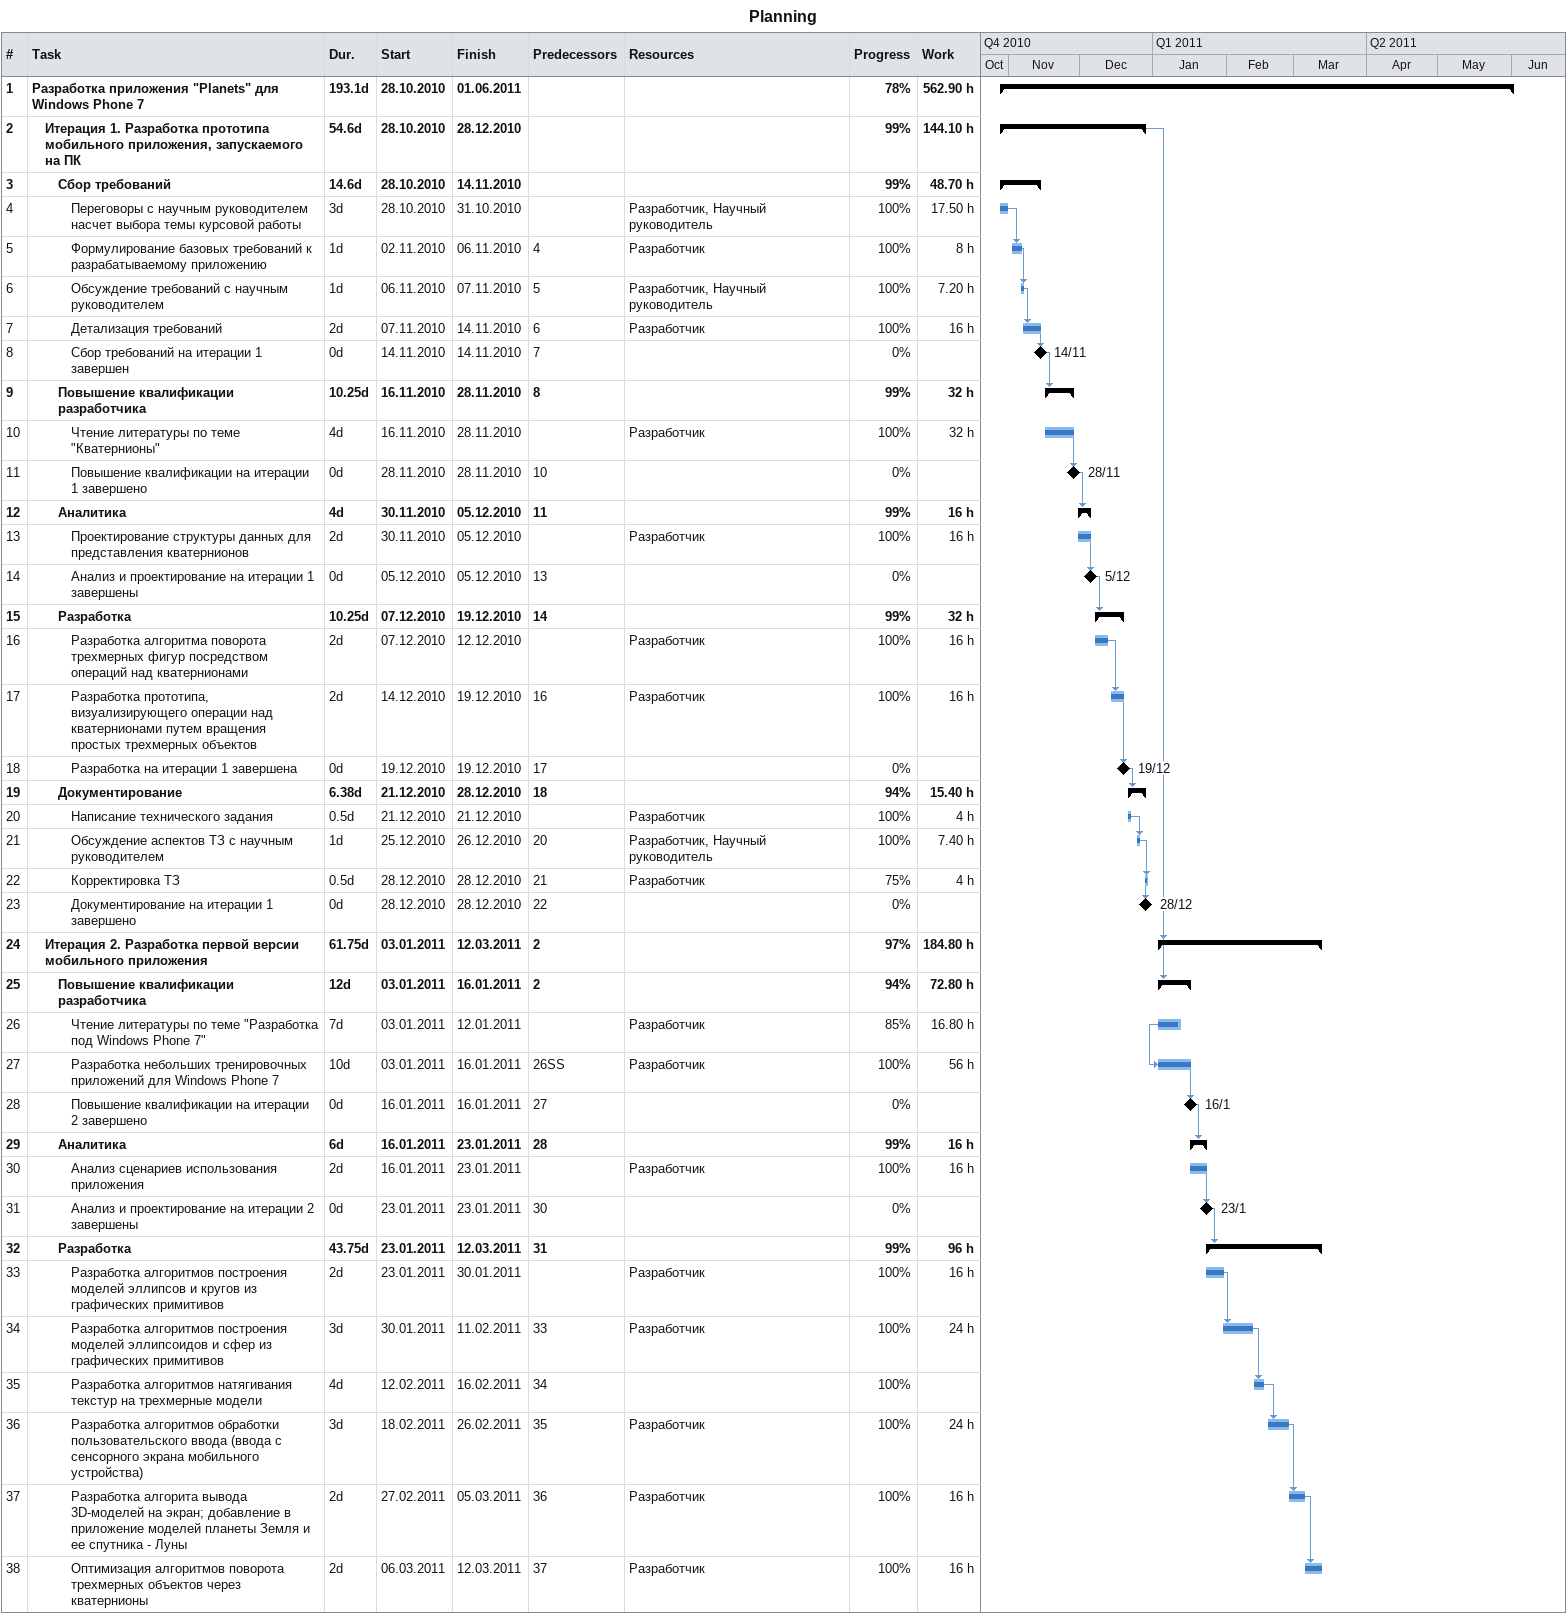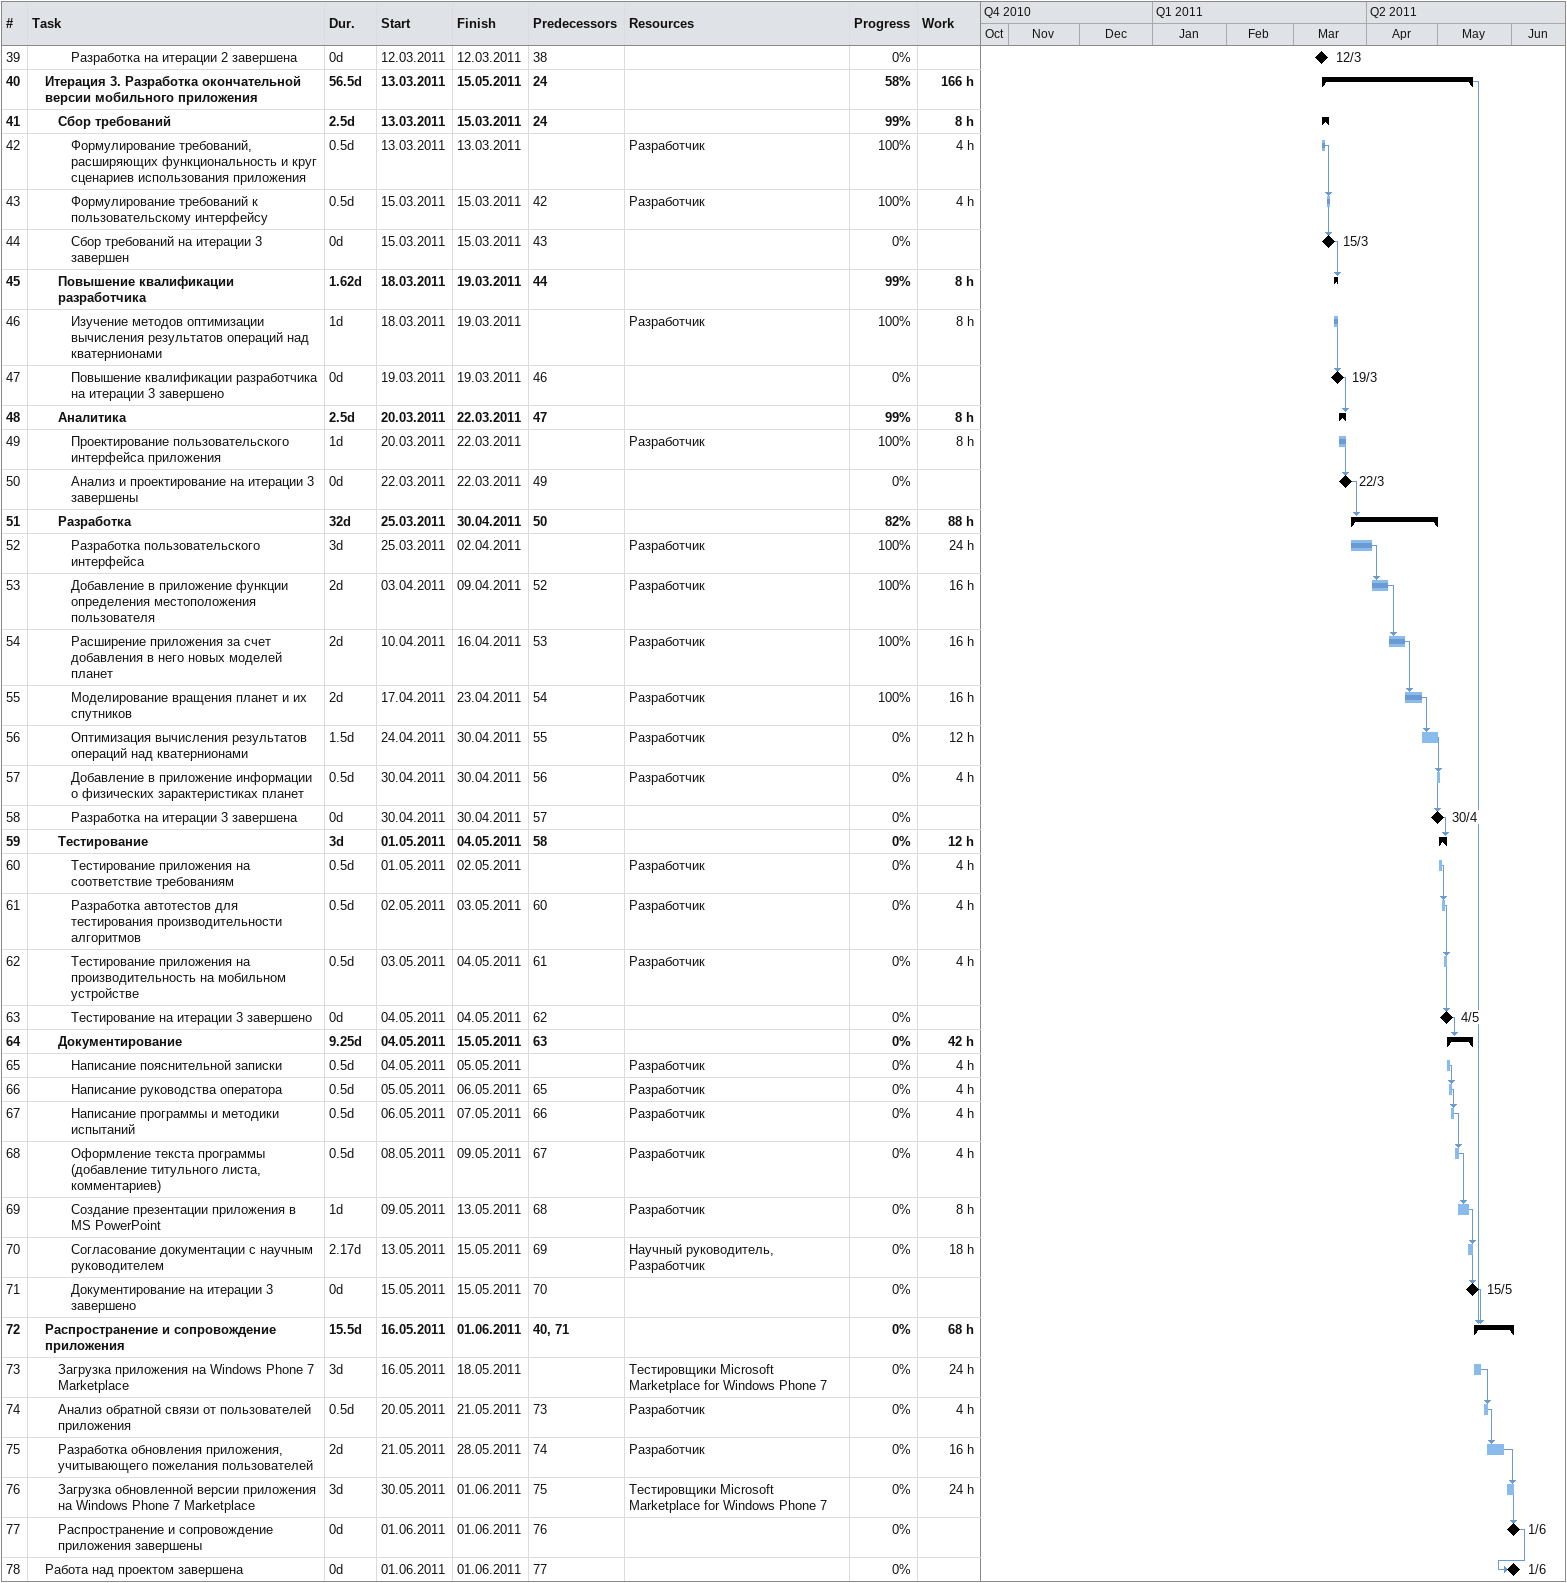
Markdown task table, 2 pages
Planning

| ID | Level | Task | Duration | Start | Finish | Predecessors | Resources | % complete | Work (h) |
|---|---|---|---|---|---|---|---|---|---|
| 1 | 1 | **Разработка приложения "Planets" для Windows Phone 7** | 193.1d | 2010-10-28 | 2011-06-01 |  |  | 78 | 562.90 |
| 2 | 2 | **Итерация 1. Разработка прототипа мобильного приложения, запускаемого на ПК** | 54.6d | 2010-10-28 | 2010-12-28 |  |  | 99 | 144.10 |
| 3 | 3 | **Сбор требований** | 14.6d | 2010-10-28 | 2010-11-14 |  |  | 99 | 48.70 |
| 4 | 4 | Переговоры с научным руководителем насчет выбора темы курсовой работы | 3d | 2010-10-28 | 2010-10-31 |  | Разработчик, Научный руководитель | 100 | 17.50 |
| 5 | 4 | Формулирование базовых требований к разрабатываемому приложению | 1d | 2010-11-02 | 2010-11-06 | 4 | Разработчик | 100 | 8 |
| 6 | 4 | Обсуждение требований с научным руководителем | 1d | 2010-11-06 | 2010-11-07 | 5 | Разработчик, Научный руководитель | 100 | 7.20 |
| 7 | 4 | Детализация требований | 2d | 2010-11-07 | 2010-11-14 | 6 | Разработчик | 100 | 16 |
| 8 | 4 | Сбор требований на итерации 1 завершен | 0d | 2010-11-14 | 2010-11-14 | 7 |  | 0 |  |
| 9 | 3 | **Повышение квалификации разработчика** | 10.25d | 2010-11-16 | 2010-11-28 | 8 |  | 99 | 32 |
| 10 | 4 | Чтение литературы по теме "Кватернионы" | 4d | 2010-11-16 | 2010-11-28 |  | Разработчик | 100 | 32 |
| 11 | 4 | Повышение квалификации на итерации 1 завершено | 0d | 2010-11-28 | 2010-11-28 | 10 |  | 0 |  |
| 12 | 3 | **Аналитика** | 4d | 2010-11-30 | 2010-12-05 | 11 |  | 99 | 16 |
| 13 | 4 | Проектирование структуры данных для представления кватернионов | 2d | 2010-11-30 | 2010-12-05 |  | Разработчик | 100 | 16 |
| 14 | 4 | Анализ и проектирование на итерации 1 завершены | 0d | 2010-12-05 | 2010-12-05 | 13 |  | 0 |  |
| 15 | 3 | **Разработка** | 10.25d | 2010-12-07 | 2010-12-19 | 14 |  | 99 | 32 |
| 16 | 4 | Разработка алгоритма поворота трехмерных фигур посредством операций над кватернионами | 2d | 2010-12-07 | 2010-12-12 |  | Разработчик | 100 | 16 |
| 17 | 4 | Разработка прототипа, визуализирующего операции над кватернионами путем вращения простых трехмерных объектов | 2d | 2010-12-14 | 2010-12-19 | 16 | Разработчик | 100 | 16 |
| 18 | 4 | Разработка на итерации 1 завершена | 0d | 2010-12-19 | 2010-12-19 | 17 |  | 0 |  |
| 19 | 3 | **Документирование** | 6.38d | 2010-12-21 | 2010-12-28 | 18 |  | 94 | 15.40 |
| 20 | 4 | Написание технического задания | 0.5d | 2010-12-21 | 2010-12-21 |  | Разработчик | 100 | 4 |
| 21 | 4 | Обсуждение аспектов ТЗ с научным руководителем | 1d | 2010-12-25 | 2010-12-26 | 20 | Разработчик, Научный руководитель | 100 | 7.40 |
| 22 | 4 | Корректировка ТЗ | 0.5d | 2010-12-28 | 2010-12-28 | 21 | Разработчик | 75 | 4 |
| 23 | 4 | Документирование на итерации 1 завершено | 0d | 2010-12-28 | 2010-12-28 | 22 |  | 0 |  |
| 24 | 2 | **Итерация 2. Разработка первой версии мобильного приложения** | 61.75d | 2011-01-03 | 2011-03-12 | 2 |  | 97 | 184.80 |
| 25 | 3 | **Повышение квалификации разработчика** | 12d | 2011-01-03 | 2011-01-16 | 2 |  | 94 | 72.80 |
| 26 | 4 | Чтение литературы по теме "Разработка под Windows Phone 7" | 7d | 2011-01-03 | 2011-01-12 |  | Разработчик | 85 | 16.80 |
| 27 | 4 | Разработка небольших тренировочных приложений для Windows Phone 7 | 10d | 2011-01-03 | 2011-01-16 | 26SS | Разработчик | 100 | 56 |
| 28 | 4 | Повышение квалификации на итерации 2 завершено | 0d | 2011-01-16 | 2011-01-16 | 27 |  | 0 |  |
| 29 | 3 | **Аналитика** | 6d | 2011-01-16 | 2011-01-23 | 28 |  | 99 | 16 |
| 30 | 4 | Анализ сценариев использования приложения | 2d | 2011-01-16 | 2011-01-23 |  | Разработчик | 100 | 16 |
| 31 | 4 | Анализ и проектирование на итерации 2 завершены | 0d | 2011-01-23 | 2011-01-23 | 30 |  | 0 |  |
| 32 | 3 | **Разработка** | 43.75d | 2011-01-23 | 2011-03-12 | 31 |  | 99 | 96 |
| 33 | 4 | Разработка алгоритмов построения моделей эллипсов и кругов из графических примитивов | 2d | 2011-01-23 | 2011-01-30 |  | Разработчик | 100 | 16 |
| 34 | 4 | Разработка алгоритмов построения моделей эллипсоидов и сфер из графических примитивов | 3d | 2011-01-30 | 2011-02-11 | 33 | Разработчик | 100 | 24 |
| 35 | 4 | Разработка алгоритмов натягивания текстур на трехмерные модели | 4d | 2011-02-12 | 2011-02-16 | 34 |  | 100 |  |
| 36 | 4 | Разработка алгоритмов обработки пользовательского ввода (ввода с сенсорного экрана мобильного устройства) | 3d | 2011-02-18 | 2011-02-26 | 35 | Разработчик | 100 | 24 |
| 37 | 4 | Разработка алгорита вывода 3D-моделей на экран; добавление в приложение моделей планеты Земля и ее спутника - Луны | 2d | 2011-02-27 | 2011-03-05 | 36 | Разработчик | 100 | 16 |
| 38 | 4 | Оптимизация алгоритмов поворота трехмерных объектов через кватернионы | 2d | 2011-03-06 | 2011-03-12 | 37 | Разработчик | 100 | 16 |
| 39 | 4 | Разработка на итерации 2 завершена | 0d | 2011-03-12 | 2011-03-12 | 38 |  | 0 |  |
| 40 | 2 | **Итерация 3. Разработка окончательной версии мобильного приложения** | 56.5d | 2011-03-13 | 2011-05-15 | 24 |  | 58 | 166 |
| 41 | 3 | **Сбор требований** | 2.5d | 2011-03-13 | 2011-03-15 | 24 |  | 99 | 8 |
| 42 | 4 | Формулирование требований, расширяющих функциональность и круг сценариев использования приложения | 0.5d | 2011-03-13 | 2011-03-13 |  | Разработчик | 100 | 4 |
| 43 | 4 | Формулирование требований к пользовательскому интерфейсу | 0.5d | 2011-03-15 | 2011-03-15 | 42 | Разработчик | 100 | 4 |
| 44 | 4 | Сбор требований на итерации 3 завершен | 0d | 2011-03-15 | 2011-03-15 | 43 |  | 0 |  |
| 45 | 3 | **Повышение квалификации разработчика** | 1.62d | 2011-03-18 | 2011-03-19 | 44 |  | 99 | 8 |
| 46 | 4 | Изучение методов оптимизации вычисления результатов операций над кватернионами | 1d | 2011-03-18 | 2011-03-19 |  | Разработчик | 100 | 8 |
| 47 | 4 | Повышение квалификации разработчика на итерации 3 завершено | 0d | 2011-03-19 | 2011-03-19 | 46 |  | 0 |  |
| 48 | 3 | **Аналитика** | 2.5d | 2011-03-20 | 2011-03-22 | 47 |  | 99 | 8 |
| 49 | 4 | Проектирование пользовательского интерфейса приложения | 1d | 2011-03-20 | 2011-03-22 |  | Разработчик | 100 | 8 |
| 50 | 4 | Анализ и проектирование на итерации 3 завершены | 0d | 2011-03-22 | 2011-03-22 | 49 |  | 0 |  |
| 51 | 3 | **Разработка** | 32d | 2011-03-25 | 2011-04-30 | 50 |  | 82 | 88 |
| 52 | 4 | Разработка пользовательского интерфейса | 3d | 2011-03-25 | 2011-04-02 |  | Разработчик | 100 | 24 |
| 53 | 4 | Добавление в приложение функции определения местоположения пользователя | 2d | 2011-04-03 | 2011-04-09 | 52 | Разработчик | 100 | 16 |
| 54 | 4 | Расширение приложения за счет добавления в него новых моделей планет | 2d | 2011-04-10 | 2011-04-16 | 53 | Разработчик | 100 | 16 |
| 55 | 4 | Моделирование вращения планет и их спутников | 2d | 2011-04-17 | 2011-04-23 | 54 | Разработчик | 100 | 16 |
| 56 | 4 | Оптимизация вычисления результатов операций над кватернионами | 1.5d | 2011-04-24 | 2011-04-30 | 55 | Разработчик | 0 | 12 |
| 57 | 4 | Добавление в приложение информации о физических зарактеристиках планет | 0.5d | 2011-04-30 | 2011-04-30 | 56 | Разработчик | 0 | 4 |
| 58 | 4 | Разработка на итерации 3 завершена | 0d | 2011-04-30 | 2011-04-30 | 57 |  | 0 |  |
| 59 | 3 | **Тестирование** | 3d | 2011-05-01 | 2011-05-04 | 58 |  | 0 | 12 |
| 60 | 4 | Тестирование приложения на соответствие требованиям | 0.5d | 2011-05-01 | 2011-05-02 |  | Разработчик | 0 | 4 |
| 61 | 4 | Разработка автотестов для тестирования производительности алгоритмов | 0.5d | 2011-05-02 | 2011-05-03 | 60 | Разработчик | 0 | 4 |
| 62 | 4 | Тестирование приложения на производительность на мобильном устройстве | 0.5d | 2011-05-03 | 2011-05-04 | 61 | Разработчик | 0 | 4 |
| 63 | 4 | Тестирование на итерации 3 завершено | 0d | 2011-05-04 | 2011-05-04 | 62 |  | 0 |  |
| 64 | 3 | **Документирование** | 9.25d | 2011-05-04 | 2011-05-15 | 63 |  | 0 | 42 |
| 65 | 4 | Написание пояснительной записки | 0.5d | 2011-05-04 | 2011-05-05 |  | Разработчик | 0 | 4 |
| 66 | 4 | Написание руководства оператора | 0.5d | 2011-05-05 | 2011-05-06 | 65 | Разработчик | 0 | 4 |
| 67 | 4 | Написание программы и методики испытаний | 0.5d | 2011-05-06 | 2011-05-07 | 66 | Разработчик | 0 | 4 |
| 68 | 4 | Оформление текста программы (добавление титульного листа, комментариев) | 0.5d | 2011-05-08 | 2011-05-09 | 67 | Разработчик | 0 | 4 |
| 69 | 4 | Создание презентации приложения в MS PowerPoint | 1d | 2011-05-09 | 2011-05-13 | 68 | Разработчик | 0 | 8 |
| 70 | 4 | Согласование документации с научным руководителем | 2.17d | 2011-05-13 | 2011-05-15 | 69 | Научный руководитель, Разработчик | 0 | 18 |
| 71 | 4 | Документирование на итерации 3 завершено | 0d | 2011-05-15 | 2011-05-15 | 70 |  | 0 |  |
| 72 | 2 | **Распространение и сопровождение приложения** | 15.5d | 2011-05-16 | 2011-06-01 | 40, 71 |  | 0 | 68 |
| 73 | 3 | Загрузка приложения на Windows Phone 7 Marketplace | 3d | 2011-05-16 | 2011-05-18 |  | Тестировщики Microsoft Marketplace for Windows Phone 7 | 0 | 24 |
| 74 | 3 | Анализ обратной связи от пользователей приложения | 0.5d | 2011-05-20 | 2011-05-21 | 73 | Разработчик | 0 | 4 |
| 75 | 3 | Разработка обновления приложения, учитывающего пожелания пользователей | 2d | 2011-05-21 | 2011-05-28 | 74 | Разработчик | 0 | 16 |
| 76 | 3 | Загрузка обновленной версии приложения на Windows Phone 7 Marketplace | 3d | 2011-05-30 | 2011-06-01 | 75 | Тестировщики Microsoft Marketplace for Windows Phone 7 | 0 | 24 |
| 77 | 3 | Распространение и сопровождение приложения завершены | 0d | 2011-06-01 | 2011-06-01 | 76 |  | 0 |  |
| 78 | 2 | Работа над проектом завершена | 0d | 2011-06-01 | 2011-06-01 | 77 |  | 0 |  |
